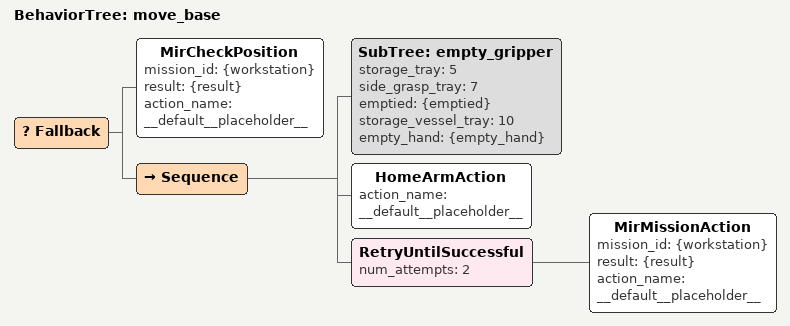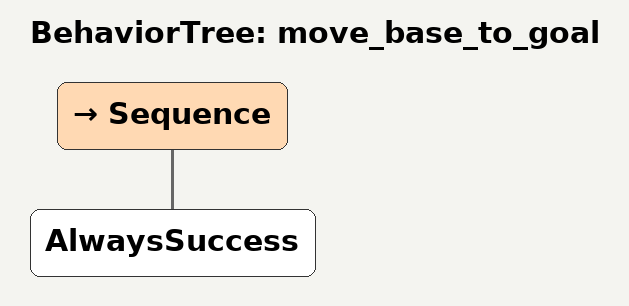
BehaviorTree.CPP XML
<?xml version="1.0" encoding="UTF-8"?>
<root BTCPP_format="4">
  <BehaviorTree ID="move_base">
    <Fallback>
      <MirCheckPosition mission_id="{workstation}"
                        result="{result}"
                        action_name="__default__placeholder__"/>
      <Sequence>
        <SubTree ID="empty_gripper"
                 storage_tray="5"
                 side_grasp_tray="7"
                 emptied="{emptied}"
                 storage_vessel_tray="10"
                 empty_hand="{empty_hand}"/>
        <HomeArmAction action_name="__default__placeholder__"/>
        <RetryUntilSuccessful num_attempts="2">
          <MirMissionAction mission_id="{workstation}"
                            result="{result}"
                            action_name="__default__placeholder__"/>
        </RetryUntilSuccessful>
      </Sequence>
    </Fallback>
  </BehaviorTree>

  <BehaviorTree ID="move_base_to_goal">
    <Sequence>
      <AlwaysSuccess/>
    </Sequence>
  </BehaviorTree>

</root>
